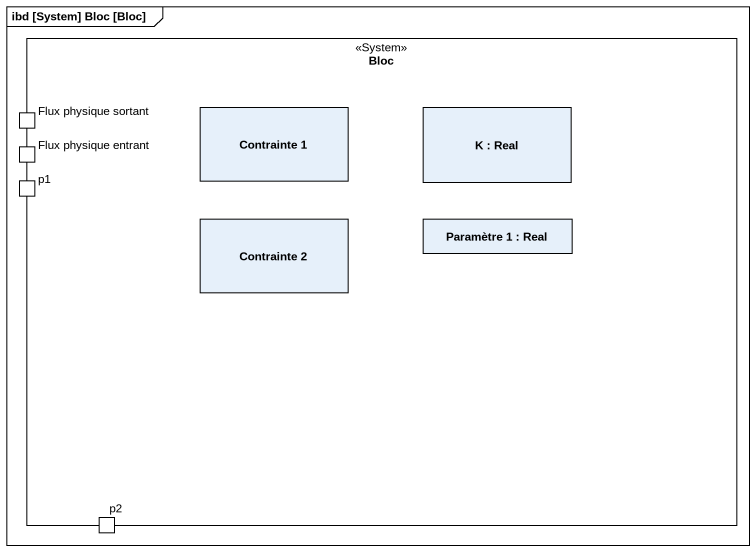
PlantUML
@startuml
mainframe ibd [System] Bloc [Bloc]
rectangle Bloc <<System>> {
  port "Flux physique sortant" as Flux_physique_sortant
  port "Flux physique entrant" as Flux_physique_entrant
  rectangle "Contrainte 1" as Contrainte_1
  rectangle "K : Real" as K
  port p1
  rectangle "Contrainte 2" as Contrainte_2
  rectangle "Paramètre 1 : Real" as Paramètre_1
  port p2
}
@enduml
